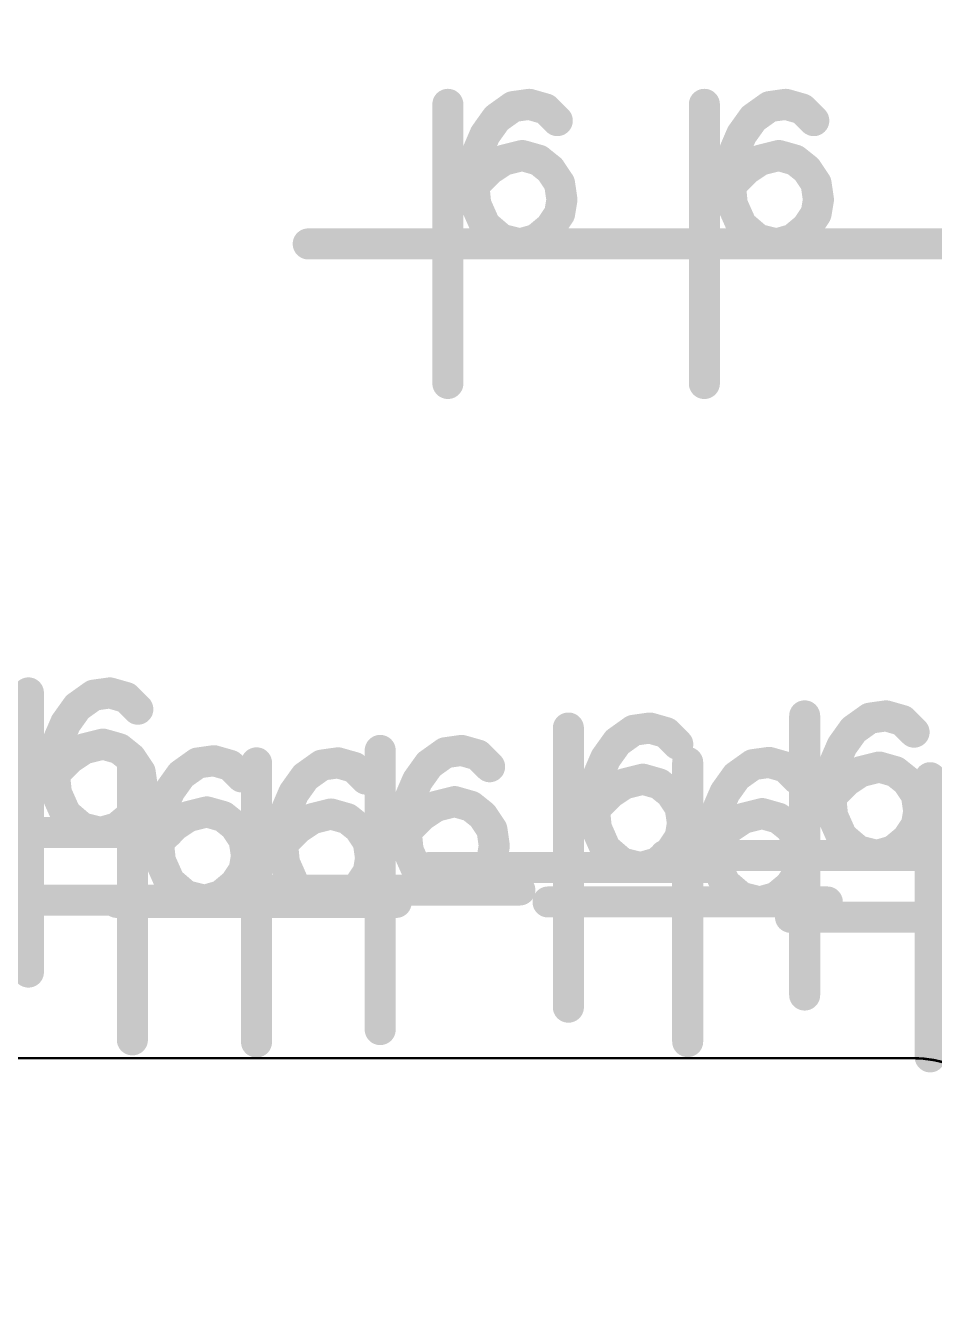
# Model space of a CAD drawing. Header units: millimetres. Extents: x 0 to 442, y 0 to 314.
# Drawn here: x 204.1 to 207.82, y 205.14 to 210.39 of the extents above; entities that cross this region are included whole.
import ezdxf

# ---------------------------------------------------------------- set-up
doc = ezdxf.new("R2010")
doc.units = ezdxf.units.MM
doc.header["$LTSCALE"] = 23.1
doc.layers.get('0').update_dxf_attribs({"linetype": 'CONTINUOUS'})

# ---------------------------------------------------------------- blocks, each defined once
blk = doc.blocks.new('PAD_R1')
at = {"const_width": 0.5}
blk.add_lwpolyline([(0.25, 0, 1), (-0.25, 0, 1)], format="xyb", close=True, dxfattribs=at)

msp = doc.modelspace()

# ---------------------------------------------------------------- linework, layer by layer
at = {"const_width": 0.0102}
msp.add_lwpolyline([(218.9651, 218.5794), (215.8072, 215.7036), (214.8834, 214.8621), (214.3878, 214.4108, 0.211091), (214.2245, 214.0412), (214.2245, 205.2838, -0.414219), (213.7244, 204.7837), (208.7244, 204.7837, -0.41422), (208.2245, 205.2838), (208.2245, 205.6597, 0.414217), (207.7244, 206.1598), (200.7244, 206.1598, -0.414216), (200.2245, 206.6597), (200.2245, 214.0412, -0.211092), (200.3878, 214.4108), (200.8831, 214.8621), (201.8072, 215.7036), (204.9652, 218.5794), (205.889, 219.4209), (206.0612, 219.5776, 0.211091), (206.2245, 219.9472), (206.2245, 227.8504, -0.414216), (206.7244, 228.3503), (219.7244, 228.3503, -0.414216)], format="xyb", dxfattribs=at)
for points, const_width in [([(205.825, 210.0646), (205.825, 208.9216)], 0.127), ([(206.0213, 210.083), (206.0952, 209.9796)], 0.0821), ([(206.1161, 210.1228), (206.1338, 209.997)], 0.0672), ([(206.209, 210.1161), (206.1742, 209.994)], 0.0695), ([(206.8747, 210.0646), (206.8747, 208.9216)], 0.127), ([(207.0711, 210.083), (207.145, 209.9796)], 0.0821), ([(207.1658, 210.1228), (207.1836, 209.997)], 0.0672), ([(207.2588, 210.1161), (207.224, 209.994)], 0.0695), ([(206.2938, 210.0666), (206.204, 209.9767)], 0.0675), ([(207.3436, 210.0666), (207.2538, 209.9767)], 0.0675), ([(205.9494, 210.011), (206.0528, 209.9373)], 0.0818), ([(206.9992, 210.011), (207.1026, 209.9373)], 0.0818), ([(205.9047, 209.9326), (206.0214, 209.8824)], 0.0727), ([(206.9544, 209.9326), (207.0711, 209.8824)], 0.0727), ([(205.9898, 209.8698), (206.0602, 209.7641)], 0.0687), ([(206.0763, 209.9071), (206.1071, 209.7839)], 0.0785), ([(206.1806, 209.9066), (206.1457, 209.7844)], 0.0695), ([(207.0395, 209.8698), (207.11, 209.7641)], 0.0687), ([(207.126, 209.9071), (207.1568, 209.7839)], 0.0785), ([(207.2304, 209.9066), (207.1955, 209.7844)], 0.0695), ([(205.8802, 209.8465), (206.0057, 209.8272)], 0.0754), ([(205.9181, 209.8094), (206.0079, 209.7196)], 0.0945), ([(206.26, 209.8665), (206.1806, 209.7674)], 0.0609), ([(206.9299, 209.8465), (207.0555, 209.8272)], 0.0754), ([(206.9679, 209.8094), (207.0577, 209.7196)], 0.0945), ([(207.3098, 209.8665), (207.2304, 209.7674)], 0.0609), ([(205.8726, 209.797), (205.9981, 209.7777)], 0.0754), ([(206.3159, 209.8045), (206.2103, 209.7341)], 0.0687), ([(206.9223, 209.797), (207.0479, 209.7777)], 0.0754), ([(207.3657, 209.8045), (207.2601, 209.7341)], 0.0687), ([(205.8713, 209.6962), (205.9976, 209.709)], 0.0955), ([(206.3498, 209.7164), (206.2241, 209.6982)], 0.0675), ([(206.921, 209.6962), (207.0474, 209.709)], 0.0955), ([(207.3996, 209.7164), (207.2739, 209.6982)], 0.0675), ([(205.9003, 209.5864), (206.0164, 209.638)], 0.0939), ([(206.3159, 209.553), (206.2103, 209.6234)], 0.0687), ([(206.3496, 209.6348), (206.2244, 209.6559)], 0.058), ([(206.9501, 209.5864), (207.0661, 209.638)], 0.0939), ([(207.3657, 209.553), (207.2601, 209.6234)], 0.0687), ([(207.3994, 209.6348), (207.2742, 209.6559)], 0.058), ([(205.9695, 209.4925), (206.052, 209.589)], 0.0879), ([(206.0669, 209.441), (206.0977, 209.5642)], 0.0785), ([(206.1711, 209.4416), (206.1362, 209.5636)], 0.0692), ([(206.2561, 209.487), (206.1749, 209.5847)], 0.0743), ([(207.0193, 209.4925), (207.1018, 209.589)], 0.0879), ([(207.1166, 209.441), (207.1474, 209.5642)], 0.0785), ([(207.2209, 209.4416), (207.1859, 209.5636)], 0.0692), ([(207.3059, 209.487), (207.2247, 209.5847)], 0.0743), ([(206.3965, 209.4931), (205.2535, 209.4931)], 0.127), ([(207.4462, 209.4931), (206.3032, 209.4931)], 0.127), ([(208.4963, 209.4931), (207.3533, 209.4931)], 0.127), ([(204.1084, 207.6549), (204.1084, 206.5119)], 0.127), ([(204.3048, 207.6733), (204.3787, 207.5699)], 0.0821), ([(204.3995, 207.7131), (204.4173, 207.5873)], 0.0672), ([(204.4925, 207.7064), (204.4577, 207.5843)], 0.0695), ([(204.5773, 207.6569), (204.4875, 207.567)], 0.0675), ([(207.5763, 207.6191), (207.5941, 207.4933)], 0.0672), ([(207.6693, 207.6124), (207.6344, 207.4903)], 0.0695), ([(204.2329, 207.6013), (204.3363, 207.5276)], 0.0818), ([(206.6093, 207.5693), (206.6271, 207.4435)], 0.0672), ([(206.7023, 207.5627), (206.6675, 207.4405)], 0.0695), ([(207.2852, 207.5609), (207.2852, 206.4179)], 0.127), ([(207.4816, 207.5793), (207.5554, 207.476)], 0.0821), ([(207.754, 207.5629), (207.6642, 207.4731)], 0.0675), ([(204.1881, 207.5229), (204.3048, 207.4727)], 0.0727), ([(206.3182, 207.5111), (206.3182, 206.3681)], 0.127), ([(206.5146, 207.5295), (206.5885, 207.4262)], 0.0821), ([(206.7871, 207.5131), (206.6973, 207.4233)], 0.0675), ([(207.4097, 207.5074), (207.513, 207.4336)], 0.0818), ([(204.2732, 207.4601), (204.3437, 207.3544)], 0.0687), ([(204.3597, 207.4974), (204.3905, 207.3742)], 0.0785), ([(204.464, 207.4969), (204.4292, 207.3747)], 0.0695), ([(205.8392, 207.4776), (205.857, 207.3518)], 0.0672), ([(205.9322, 207.471), (205.8973, 207.3488)], 0.0695), ([(206.4427, 207.4576), (206.5461, 207.3838)], 0.0818), ([(204.1636, 207.4368), (204.2892, 207.4175)], 0.0754), ([(204.2016, 207.3997), (204.2914, 207.3099)], 0.0945), ([(204.5435, 207.4568), (204.464, 207.3577)], 0.0609), ([(204.5339, 207.3773), (204.5339, 206.2343)], 0.127), ([(204.7303, 207.3956), (204.8041, 207.2923)], 0.0821), ([(204.825, 207.4354), (204.8427, 207.3097)], 0.0672), ([(204.9179, 207.4288), (204.8831, 207.3067)], 0.0695), ([(205.333, 207.4268), (205.3507, 207.301)], 0.0672), ([(205.4259, 207.4202), (205.3911, 207.298)], 0.0695), ([(205.5481, 207.4194), (205.5481, 206.2764)], 0.127), ([(205.7445, 207.4378), (205.8183, 207.3345)], 0.0821), ([(206.0169, 207.4214), (205.9271, 207.3316)], 0.0675), ([(207.0975, 207.4286), (207.1153, 207.3028)], 0.0672), ([(207.1905, 207.4219), (207.1556, 207.2998)], 0.0695), ([(207.3649, 207.4289), (207.4816, 207.3787)], 0.0727), ([(207.5365, 207.4034), (207.5673, 207.2802)], 0.0785), ([(207.6408, 207.4029), (207.606, 207.2808)], 0.0695), ([(204.156, 207.3873), (204.2816, 207.368)], 0.0754), ([(204.5994, 207.3948), (204.4937, 207.3244)], 0.0687), ([(205.0027, 207.3792), (204.9129, 207.2894)], 0.0675), ([(205.0419, 207.3686), (205.0419, 206.2256)], 0.127), ([(205.2383, 207.387), (205.3121, 207.2837)], 0.0821), ([(205.5107, 207.3706), (205.4209, 207.2808)], 0.0675), ([(205.6726, 207.3659), (205.7759, 207.2921)], 0.0818), ([(206.3979, 207.3791), (206.5146, 207.3289)], 0.0727), ([(206.5695, 207.3536), (206.6003, 207.2304)], 0.0785), ([(206.6738, 207.3531), (206.639, 207.231)], 0.0695), ([(206.8064, 207.3704), (206.8064, 206.2274)], 0.127), ([(207.0028, 207.3888), (207.0766, 207.2855)], 0.0821), ([(207.2752, 207.3724), (207.1854, 207.2826)], 0.0675), ([(207.45, 207.3661), (207.5205, 207.2604)], 0.0687), ([(207.7203, 207.3628), (207.6408, 207.2637)], 0.0609), ([(204.1547, 207.2865), (204.2811, 207.2993)], 0.0955), ([(204.6333, 207.3067), (204.5076, 207.2885)], 0.0675), ([(204.6583, 207.3237), (204.7617, 207.2499)], 0.0818), ([(205.1663, 207.3151), (205.2697, 207.2413)], 0.0818), ([(206.3734, 207.293), (206.499, 207.2737)], 0.0754), ([(206.483, 207.3163), (206.5535, 207.2106)], 0.0687), ([(206.7533, 207.313), (206.6738, 207.2139)], 0.0609), ([(206.9309, 207.3169), (207.0342, 207.2431)], 0.0818), ([(207.3328, 207.2934), (207.4584, 207.2741)], 0.0754), ([(207.3404, 207.3428), (207.4659, 207.3235)], 0.0754), ([(207.3784, 207.3057), (207.4682, 207.2159)], 0.0945), ([(207.7762, 207.3008), (207.6705, 207.2304)], 0.0687), ([(207.7988, 207.3077), (207.7988, 206.1647)], 0.127), ([(204.6136, 207.2452), (204.7303, 207.1951)], 0.0727), ([(205.6278, 207.2874), (205.7445, 207.2372)], 0.0727), ([(205.7994, 207.2619), (205.8302, 207.1387)], 0.0785), ([(205.9037, 207.2614), (205.8689, 207.1393)], 0.0695), ([(206.3658, 207.2436), (206.4914, 207.2243)], 0.0754), ([(206.4114, 207.2559), (206.5012, 207.1661)], 0.0945), ([(206.8092, 207.2511), (206.7035, 207.1806)], 0.0687), ([(204.1837, 207.1767), (204.2998, 207.2283)], 0.0939), ([(204.5994, 207.1433), (204.4937, 207.2137)], 0.0687), ([(204.6331, 207.2251), (204.5078, 207.2462)], 0.058), ([(204.7852, 207.2198), (204.816, 207.0966)], 0.0785), ([(204.8895, 207.2193), (204.8547, 207.0971)], 0.0695), ([(205.1216, 207.2366), (205.2383, 207.1864)], 0.0727), ([(205.2932, 207.2111), (205.324, 207.0879)], 0.0785), ([(205.3975, 207.2106), (205.3627, 207.0885)], 0.0695), ([(205.6033, 207.2013), (205.7288, 207.182)], 0.0754), ([(205.7129, 207.2246), (205.7833, 207.1189)], 0.0687), ([(205.9832, 207.2213), (205.9037, 207.1222)], 0.0609), ([(206.8861, 207.2384), (207.0028, 207.1882)], 0.0727), ([(207.0577, 207.2129), (207.0885, 207.0897)], 0.0785), ([(207.162, 207.2124), (207.1272, 207.0903)], 0.0695), ([(207.3315, 207.1925), (207.4578, 207.2054)], 0.0955), ([(207.8101, 207.2127), (207.6844, 207.1946)], 0.0675), ([(204.2529, 207.0828), (204.3355, 207.1793)], 0.0879), ([(204.3503, 207.0313), (204.3811, 207.1545)], 0.0785), ([(204.4546, 207.0319), (204.4196, 207.1539)], 0.0692), ([(204.5395, 207.0773), (204.4584, 207.175)], 0.0743), ([(204.5891, 207.1591), (204.7146, 207.1398)], 0.0754), ([(204.6987, 207.1824), (204.7691, 207.0768)], 0.0687), ([(204.969, 207.1791), (204.8895, 207.0801)], 0.0609), ([(205.0971, 207.1505), (205.2226, 207.1312)], 0.0754), ([(205.2067, 207.1738), (205.2771, 207.0681)], 0.0687), ([(205.477, 207.1705), (205.3975, 207.0714)], 0.0609), ([(205.5957, 207.1519), (205.7212, 207.1326)], 0.0754), ([(205.6413, 207.1642), (205.731, 207.0744)], 0.0945), ([(206.0391, 207.1594), (205.9334, 207.0889)], 0.0687), ([(206.3645, 207.1427), (206.4909, 207.1556)], 0.0955), ([(206.8431, 207.1629), (206.7174, 207.1448)], 0.0675), ([(206.8616, 207.1523), (206.9872, 207.133)], 0.0754), ([(206.9712, 207.1756), (207.0417, 207.0699)], 0.0687), ([(207.2415, 207.1723), (207.162, 207.0732)], 0.0609), ([(207.3605, 207.0828), (207.4766, 207.1343)], 0.0939), ([(207.8098, 207.1311), (207.6846, 207.1522)], 0.058), ([(204.6799, 207.0834), (203.5369, 207.0834)], 0.127), ([(204.5815, 207.1097), (204.707, 207.0904)], 0.0754), ([(204.627, 207.1221), (204.7168, 207.0323)], 0.0945), ([(205.0249, 207.1172), (204.9192, 207.0468)], 0.0687), ([(205.0895, 207.1011), (205.215, 207.0818)], 0.0754), ([(205.135, 207.1134), (205.2248, 207.0236)], 0.0945), ([(205.5329, 207.1086), (205.4272, 207.0381)], 0.0687), ([(206.3935, 207.033), (206.5096, 207.0845)], 0.0939), ([(206.8429, 207.0813), (206.7176, 207.1025)], 0.058), ([(206.854, 207.1029), (206.9796, 207.0836)], 0.0754), ([(206.8996, 207.1152), (206.9894, 207.0254)], 0.0945), ([(207.2974, 207.1103), (207.1917, 207.0399)], 0.0687), ([(207.4297, 206.9888), (207.5123, 207.0853)], 0.0879), ([(207.7762, 207.0493), (207.6705, 207.1197)], 0.0687), ([(204.5802, 207.0089), (204.7065, 207.0217)], 0.0955), ([(205.5944, 207.0511), (205.7207, 207.0639)], 0.0955), ([(206.073, 207.0713), (205.9473, 207.0531)], 0.0675), ([(206.4627, 206.939), (206.5453, 207.0355)], 0.0879), ([(206.7493, 206.9336), (206.6682, 207.0313)], 0.0743), ([(206.8092, 206.9995), (206.7035, 207.07)], 0.0687), ([(207.5271, 206.9373), (207.5579, 207.0605)], 0.0785), ([(207.6314, 206.9379), (207.5964, 207.06)], 0.0692), ([(207.7163, 206.9834), (207.6351, 207.081)], 0.0743), ([(207.8464, 207.0401), (207.9719, 207.0208)], 0.0754), ([(205.0588, 207.0291), (204.9331, 207.0109)], 0.0675), ([(205.0882, 207.0003), (205.2145, 207.0131)], 0.0955), ([(205.5668, 207.0205), (205.4411, 207.0023)], 0.0675), ([(205.6234, 206.9413), (205.7395, 206.9928)], 0.0939), ([(206.0727, 206.9896), (205.9475, 207.0108)], 0.058), ([(206.5601, 206.8875), (206.5909, 207.0107)], 0.0785), ([(206.6644, 206.8881), (206.6294, 207.0102)], 0.0692), ([(207.8567, 206.9894), (206.7137, 206.9894)], 0.127), ([(206.8527, 207.002), (206.9791, 207.0149)], 0.0955), ([(207.3313, 207.0222), (207.2056, 207.0041)], 0.0675), ([(208.8473, 206.9894), (207.7043, 206.9894)], 0.127), ([(204.6092, 206.8991), (204.7253, 206.9506)], 0.0939), ([(205.0249, 206.8657), (204.9192, 206.9361)], 0.0687), ([(205.0585, 206.9475), (204.9333, 206.9686)], 0.058), ([(205.1172, 206.8905), (205.2333, 206.942)], 0.0939), ([(205.5665, 206.9388), (205.4413, 206.96)], 0.058), ([(205.6926, 206.8473), (205.7752, 206.9438)], 0.0879), ([(206.8897, 206.9396), (205.7467, 206.9396)], 0.127), ([(205.9792, 206.8419), (205.898, 206.9396)], 0.0743), ([(206.0391, 206.9078), (205.9334, 206.9783)], 0.0687), ([(206.8817, 206.8923), (206.9978, 206.9438)], 0.0939), ([(207.2974, 206.8588), (207.1917, 206.9292)], 0.0687), ([(207.3311, 206.9406), (207.2058, 206.9617)], 0.058), ([(207.8451, 206.9393), (207.9714, 206.9521)], 0.0955), ([(204.6784, 206.8051), (204.761, 206.9016)], 0.0879), ([(204.7758, 206.7537), (204.8066, 206.8769)], 0.0785), ([(204.88, 206.7542), (204.8451, 206.8763)], 0.0692), ([(204.965, 206.7997), (204.8838, 206.8974)], 0.0743), ([(206.1196, 206.8479), (204.9766, 206.8479)], 0.127), ([(205.1864, 206.7965), (205.269, 206.893)], 0.0879), ([(205.473, 206.7911), (205.3918, 206.8888)], 0.0743), ([(205.5329, 206.857), (205.4272, 206.9275)], 0.0687), ([(205.79, 206.7959), (205.8208, 206.919)], 0.0785), ([(205.8943, 206.7964), (205.8593, 206.9185)], 0.0692), ([(206.9509, 206.7983), (207.0335, 206.8948)], 0.0879), ([(207.2375, 206.7929), (207.1564, 206.8905)], 0.0743), ([(205.1054, 206.8058), (203.9624, 206.8058)], 0.127), ([(205.6134, 206.7971), (204.4704, 206.7971)], 0.127), ([(205.2838, 206.7451), (205.3146, 206.8682)], 0.0785), ([(205.388, 206.7456), (205.3531, 206.8677)], 0.0692), ([(207.3779, 206.7989), (206.2349, 206.7989)], 0.127), ([(207.0483, 206.7468), (207.0791, 206.87)], 0.0785), ([(207.1526, 206.7474), (207.1176, 206.8695)], 0.0692), ([(208.3703, 206.7362), (207.2273, 206.7362)], 0.127)]:
    msp.add_lwpolyline(points, dxfattribs=dict(const_width=const_width))

# ---------------------------------------------------------------- block references
at = {"xscale": 0.127, "yscale": 0.127}
for p in [(205.825, 210.0646), (206.0917, 210.0552), (206.1582, 210.0646), (206.8747, 210.0646), (207.1414, 210.0552), (207.208, 210.0646), (206.0249, 210.0074), (206.225, 210.0455), (206.2728, 209.9978), (207.0746, 210.0074), (207.2748, 210.0455), (207.3225, 209.9978), (205.9774, 209.9409), (207.0271, 209.9409), (205.9487, 209.8741), (206.1298, 209.855), (206.9984, 209.8741), (207.1795, 209.855), (205.9964, 209.7979), (206.0536, 209.836), (206.1966, 209.836), (206.2441, 209.7979), (207.0462, 209.7979), (207.1033, 209.836), (207.2463, 209.836), (207.2938, 209.7979), (205.9296, 209.7501), (206.2822, 209.7407), (206.9794, 209.7501), (207.3319, 209.7407), (205.9296, 209.7311), (206.9794, 209.7311), (205.9393, 209.6551), (206.2918, 209.6739), (206.989, 209.6551), (207.3416, 209.6739), (206.2822, 209.6168), (207.3319, 209.6168), (205.9774, 209.5693), (206.2441, 209.5596), (207.0271, 209.5693), (207.2938, 209.5596), (205.2535, 209.4931), (206.0442, 209.5121), (206.1204, 209.4931), (206.1869, 209.5121), (206.3032, 209.4931), (206.3965, 209.4931), (207.0939, 209.5121), (207.1701, 209.4931), (207.2367, 209.5121), (207.3533, 209.4931), (207.4462, 209.4931), (205.825, 208.9216), (206.8747, 208.9216), (204.1084, 207.6549), (204.3751, 207.6455), (204.4417, 207.6549), (204.5085, 207.6358), (204.3083, 207.5977), (204.5562, 207.5881), (204.2608, 207.5312), (207.2852, 207.5609), (207.5519, 207.5515), (207.6185, 207.5609), (207.6853, 207.5419), (206.3182, 207.5111), (206.5849, 207.5017), (206.6515, 207.5111), (206.7183, 207.4921), (207.4851, 207.5038), (207.733, 207.4941), (204.2321, 207.4644), (204.337, 207.4263), (204.4132, 207.4453), (204.48, 207.4263), (206.5181, 207.454), (206.766, 207.4443), (207.4376, 207.4372), (204.2799, 207.3882), (204.5275, 207.3882), (204.5339, 207.3773), (204.8671, 207.3773), (205.5481, 207.4194), (205.8148, 207.41), (205.8813, 207.4194), (205.9482, 207.4004), (206.4706, 207.3874), (204.2131, 207.3404), (204.2131, 207.3214), (204.5656, 207.331), (204.7338, 207.3201), (204.8006, 207.3679), (204.9339, 207.3582), (205.0419, 207.3686), (205.3086, 207.3592), (205.3751, 207.3686), (205.4419, 207.3496), (205.748, 207.3623), (205.9959, 207.3526), (206.4419, 207.3206), (206.8064, 207.3704), (207.0731, 207.361), (207.1397, 207.3704), (207.2065, 207.3514), (207.4089, 207.3704), (207.5138, 207.3323), (207.59, 207.3514), (207.6568, 207.3323), (204.9817, 207.3105), (205.2418, 207.3115), (205.4897, 207.3018), (205.7005, 207.2957), (206.5468, 207.2825), (206.623, 207.3016), (206.6898, 207.2825), (207.0063, 207.3133), (207.2542, 207.3036), (207.4567, 207.2942), (207.7043, 207.2942), (207.7988, 207.3077), (204.2227, 207.2454), (204.5753, 207.2642), (204.6863, 207.2536), (205.1943, 207.2449), (205.6718, 207.2289), (206.4897, 207.2444), (206.7373, 207.2444), (206.9588, 207.2467), (207.3899, 207.2464), (207.3899, 207.2274), (207.7424, 207.2371), (204.5656, 207.2071), (204.6576, 207.1868), (204.8387, 207.1677), (205.1656, 207.1781), (205.7767, 207.1908), (205.8529, 207.2099), (205.9197, 207.1908), (206.4229, 207.1967), (206.4229, 207.1776), (206.7754, 207.1873), (206.9301, 207.1799), (207.7521, 207.1702), (204.2608, 207.1596), (204.5275, 207.1499), (204.7053, 207.1106), (204.7625, 207.1487), (204.9055, 207.1487), (204.953, 207.1106), (205.2705, 207.14), (205.3467, 207.1591), (205.4135, 207.14), (205.7196, 207.1527), (205.9672, 207.1527), (206.7851, 207.1205), (207.035, 207.1418), (207.1112, 207.1609), (207.178, 207.1418), (207.3995, 207.1515), (207.7424, 207.1131), (204.3276, 207.1024), (204.4038, 207.0834), (204.4704, 207.1024), (204.6385, 207.0628), (204.6799, 207.0834), (205.2133, 207.1019), (205.461, 207.1019), (205.6528, 207.105), (205.6528, 207.0859), (206.0053, 207.0956), (206.4325, 207.1017), (206.7754, 207.0633), (206.9779, 207.1037), (207.2255, 207.1037), (207.4376, 207.0656), (204.6385, 207.0438), (204.9911, 207.0534), (205.1465, 207.0542), (205.1465, 207.0351), (205.4991, 207.0448), (205.6624, 207.01), (206.015, 207.0288), (206.4706, 207.0158), (206.7373, 207.0062), (206.9111, 207.0559), (206.9111, 207.0369), (207.2636, 207.0466), (207.5044, 207.0085), (207.6472, 207.0085), (207.7043, 207.0559), (204.6482, 206.9678), (205.0007, 206.9866), (205.1562, 206.9592), (205.5087, 206.978), (206.0053, 206.9716), (206.5374, 206.9587), (206.6802, 206.9587), (206.7137, 206.9894), (206.9207, 206.961), (207.2733, 206.9797), (207.5806, 206.9894), (207.7043, 206.9894), (207.8567, 206.9894), (204.9911, 206.9295), (205.4991, 206.9208), (205.7005, 206.9241), (205.7467, 206.9396), (205.9672, 206.9145), (206.6136, 206.9396), (206.8897, 206.9396), (207.2636, 206.9226), (204.6863, 206.882), (204.953, 206.8723), (204.9766, 206.8479), (205.1943, 206.8733), (205.461, 206.8637), (205.7673, 206.867), (205.8435, 206.8479), (205.9101, 206.867), (206.1196, 206.8479), (206.9588, 206.8751), (207.2255, 206.8654), (204.4704, 206.7971), (204.7531, 206.8248), (204.8293, 206.8058), (204.8958, 206.8248), (205.1054, 206.8058), (205.2611, 206.8162), (205.3373, 206.7971), (205.4038, 206.8162), (205.6134, 206.7971), (206.2349, 206.7989), (207.0256, 206.818), (207.1018, 206.7989), (207.1684, 206.818), (207.3779, 206.7989), (207.2273, 206.7362), (204.1084, 206.5119), (207.2852, 206.4179), (206.3182, 206.3681), (205.5481, 206.2764), (204.5339, 206.2343), (205.0419, 206.2256), (206.8064, 206.2274), (207.7988, 206.1647)]:
    msp.add_blockref('PAD_R1', p, dxfattribs=at)

doc.saveas('drawing.dxf')
